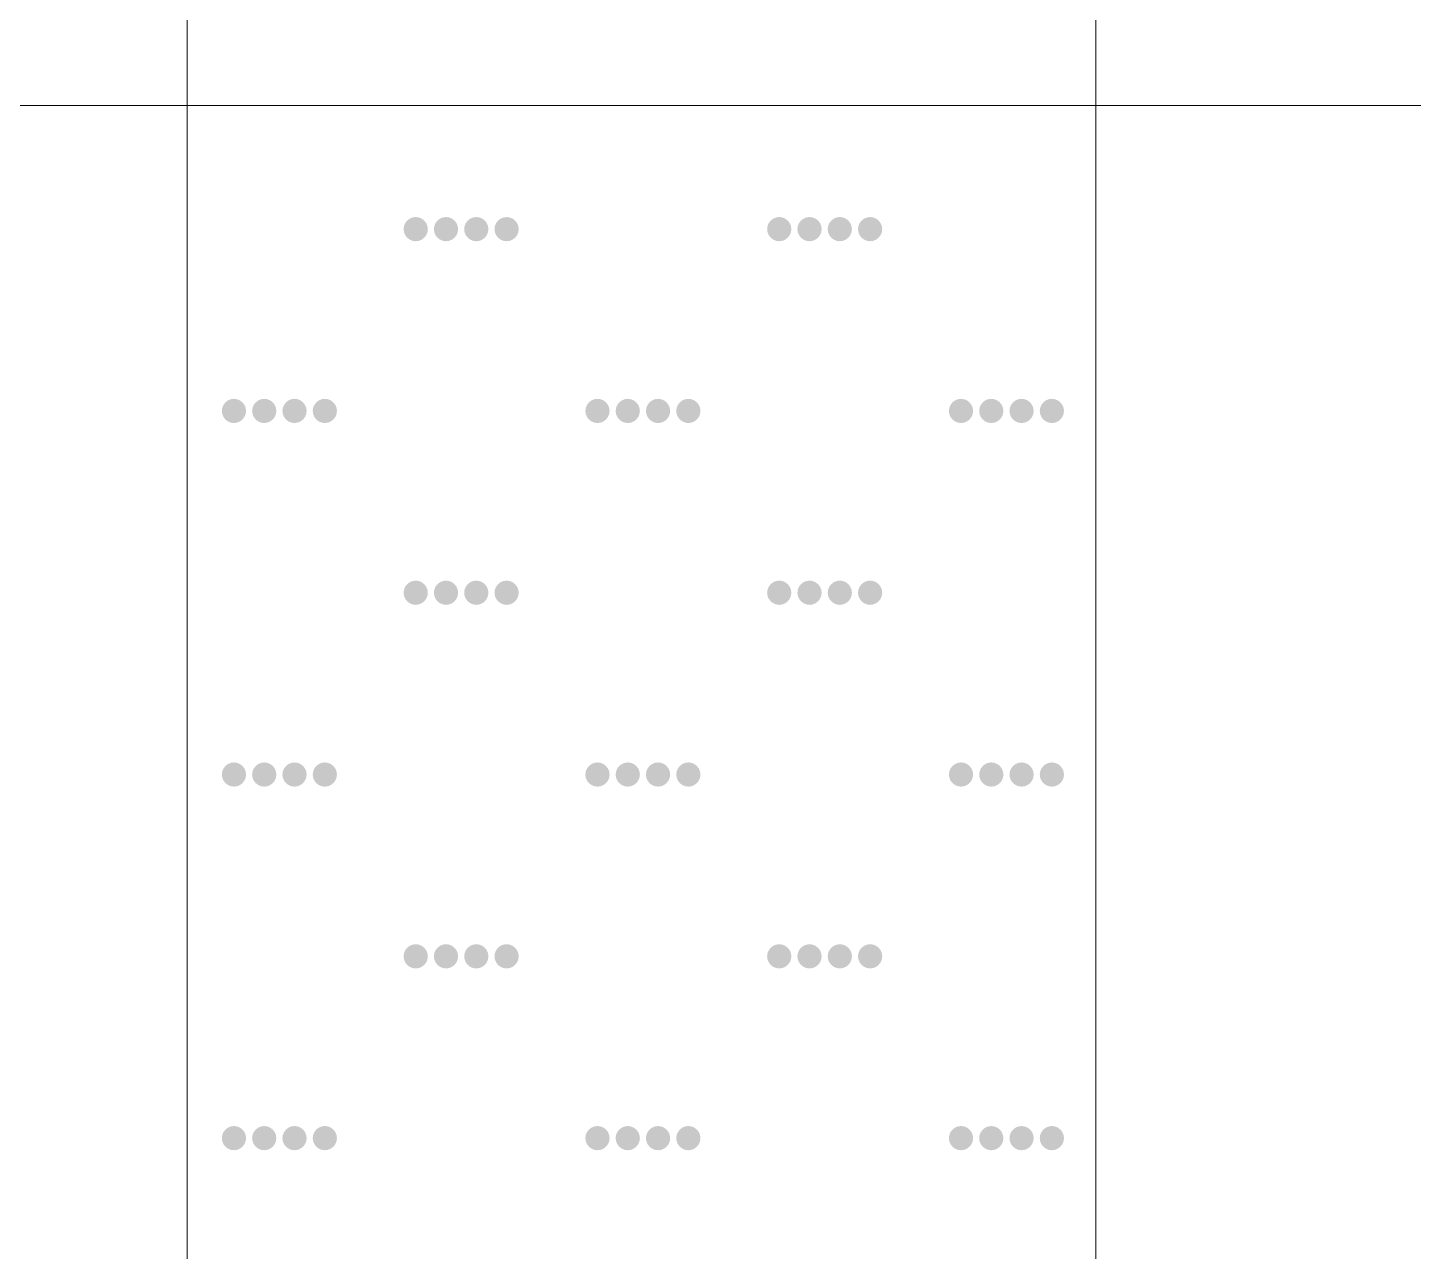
# Model space of a CAD drawing. Header units: inches. Extents: x -27 to 109, y -598 to 26.
# Drawn here: x 17.731 to 20.78, y -408.075 to -405.383 of the extents above; entities that cross this region are included whole.
import ezdxf

# ---------------------------------------------------------------- set-up
doc = ezdxf.new("R2010")
doc.units = ezdxf.units.IN
doc.header["$MEASUREMENT"] = 0
doc.layers.get('0').update_dxf_attribs({"lineweight": 0})

# ---------------------------------------------------------------- blocks, each defined once
blk = doc.blocks.new('lr_block_85')
at = {"true_color": 0x000000}
for points in [[(18.6105, -405.8326), (18.6114, -405.8257), (18.6105, -405.8188), (18.6078, -405.8123), (18.6035, -405.8069), (18.5981, -405.8026), (18.5917, -405.8), (18.5847, -405.799), (18.5778, -405.8), (18.5714, -405.8026), (18.5659, -405.8069), (18.5617, -405.8123), (18.559, -405.8188), (18.5581, -405.8257), (18.559, -405.8326), (18.5617, -405.839), (18.5659, -405.8445), (18.5714, -405.8487), (18.5778, -405.8514), (18.5847, -405.8523), (18.5917, -405.8514), (18.5981, -405.8487), (18.6035, -405.8445), (18.6078, -405.839)], [(18.6771, -405.8326), (18.6781, -405.8257), (18.6771, -405.8188), (18.6745, -405.8123), (18.6702, -405.8069), (18.6647, -405.8026), (18.6583, -405.8), (18.6514, -405.799), (18.6445, -405.8), (18.6381, -405.8026), (18.6326, -405.8069), (18.6283, -405.8123), (18.6257, -405.8188), (18.6247, -405.8257), (18.6257, -405.8326), (18.6283, -405.839), (18.6326, -405.8445), (18.6381, -405.8487), (18.6445, -405.8514), (18.6514, -405.8523), (18.6583, -405.8514), (18.6647, -405.8487), (18.6702, -405.8445), (18.6745, -405.839)], [(18.7438, -405.8326), (18.7447, -405.8257), (18.7438, -405.8188), (18.7411, -405.8123), (18.7369, -405.8069), (18.7314, -405.8026), (18.725, -405.8), (18.7181, -405.799), (18.7111, -405.8), (18.7047, -405.8026), (18.6993, -405.8069), (18.695, -405.8123), (18.6923, -405.8188), (18.6914, -405.8257), (18.6923, -405.8326), (18.695, -405.839), (18.6993, -405.8445), (18.7047, -405.8487), (18.7111, -405.8514), (18.7181, -405.8523), (18.725, -405.8514), (18.7314, -405.8487), (18.7369, -405.8445), (18.7411, -405.839)], [(18.8105, -405.8326), (18.8114, -405.8257), (18.8105, -405.8188), (18.8078, -405.8123), (18.8035, -405.8069), (18.7981, -405.8026), (18.7917, -405.8), (18.7847, -405.799), (18.7778, -405.8), (18.7714, -405.8026), (18.7659, -405.8069), (18.7617, -405.8123), (18.759, -405.8188), (18.7581, -405.8257), (18.759, -405.8326), (18.7617, -405.839), (18.7659, -405.8445), (18.7714, -405.8487), (18.7778, -405.8514), (18.7847, -405.8523), (18.7917, -405.8514), (18.7981, -405.8487), (18.8035, -405.8445), (18.8078, -405.839)], [(19.4105, -405.8326), (19.4114, -405.8257), (19.4105, -405.8188), (19.4078, -405.8123), (19.4035, -405.8069), (19.3981, -405.8026), (19.3917, -405.8), (19.3847, -405.799), (19.3778, -405.8), (19.3714, -405.8026), (19.3659, -405.8069), (19.3617, -405.8123), (19.359, -405.8188), (19.3581, -405.8257), (19.359, -405.8326), (19.3617, -405.839), (19.3659, -405.8445), (19.3714, -405.8487), (19.3778, -405.8514), (19.3847, -405.8523), (19.3917, -405.8514), (19.3981, -405.8487), (19.4035, -405.8445), (19.4078, -405.839)], [(19.4771, -405.8326), (19.4781, -405.8257), (19.4771, -405.8188), (19.4745, -405.8123), (19.4702, -405.8069), (19.4647, -405.8026), (19.4583, -405.8), (19.4514, -405.799), (19.4445, -405.8), (19.4381, -405.8026), (19.4326, -405.8069), (19.4283, -405.8123), (19.4257, -405.8188), (19.4247, -405.8257), (19.4257, -405.8326), (19.4283, -405.839), (19.4326, -405.8445), (19.4381, -405.8487), (19.4445, -405.8514), (19.4514, -405.8523), (19.4583, -405.8514), (19.4647, -405.8487), (19.4702, -405.8445), (19.4745, -405.839)], [(19.5438, -405.8326), (19.5447, -405.8257), (19.5438, -405.8188), (19.5411, -405.8123), (19.5369, -405.8069), (19.5314, -405.8026), (19.525, -405.8), (19.5181, -405.799), (19.5111, -405.8), (19.5047, -405.8026), (19.4993, -405.8069), (19.495, -405.8123), (19.4923, -405.8188), (19.4914, -405.8257), (19.4923, -405.8326), (19.495, -405.839), (19.4993, -405.8445), (19.5047, -405.8487), (19.5111, -405.8514), (19.5181, -405.8523), (19.525, -405.8514), (19.5314, -405.8487), (19.5369, -405.8445), (19.5411, -405.839)], [(19.6105, -405.8326), (19.6114, -405.8257), (19.6105, -405.8188), (19.6078, -405.8123), (19.6035, -405.8069), (19.5981, -405.8026), (19.5917, -405.8), (19.5847, -405.799), (19.5778, -405.8), (19.5714, -405.8026), (19.5659, -405.8069), (19.5617, -405.8123), (19.559, -405.8188), (19.5581, -405.8257), (19.559, -405.8326), (19.5617, -405.839), (19.5659, -405.8445), (19.5714, -405.8487), (19.5778, -405.8514), (19.5847, -405.8523), (19.5917, -405.8514), (19.5981, -405.8487), (19.6035, -405.8445), (19.6078, -405.839)], [(18.2105, -406.2326), (18.2114, -406.2257), (18.2105, -406.2187), (18.2078, -406.2124), (18.2035, -406.2069), (18.1981, -406.2026), (18.1917, -406.1999), (18.1847, -406.199), (18.1778, -406.1999), (18.1714, -406.2026), (18.1659, -406.2069), (18.1617, -406.2124), (18.159, -406.2187), (18.1581, -406.2257), (18.159, -406.2326), (18.1617, -406.239), (18.1659, -406.2445), (18.1714, -406.2487), (18.1778, -406.2514), (18.1847, -406.2523), (18.1917, -406.2514), (18.1981, -406.2487), (18.2035, -406.2445), (18.2078, -406.239)], [(18.2771, -406.2326), (18.2781, -406.2257), (18.2771, -406.2187), (18.2745, -406.2124), (18.2702, -406.2069), (18.2647, -406.2026), (18.2583, -406.1999), (18.2514, -406.199), (18.2445, -406.1999), (18.2381, -406.2026), (18.2326, -406.2069), (18.2283, -406.2124), (18.2257, -406.2187), (18.2247, -406.2257), (18.2257, -406.2326), (18.2283, -406.239), (18.2326, -406.2445), (18.2381, -406.2487), (18.2445, -406.2514), (18.2514, -406.2523), (18.2583, -406.2514), (18.2647, -406.2487), (18.2702, -406.2445), (18.2745, -406.239)], [(18.3438, -406.2326), (18.3447, -406.2257), (18.3438, -406.2187), (18.3411, -406.2124), (18.3369, -406.2069), (18.3314, -406.2026), (18.325, -406.1999), (18.3181, -406.199), (18.3111, -406.1999), (18.3047, -406.2026), (18.2993, -406.2069), (18.295, -406.2124), (18.2923, -406.2187), (18.2914, -406.2257), (18.2923, -406.2326), (18.295, -406.239), (18.2993, -406.2445), (18.3047, -406.2487), (18.3111, -406.2514), (18.3181, -406.2523), (18.325, -406.2514), (18.3314, -406.2487), (18.3369, -406.2445), (18.3411, -406.239)], [(18.4105, -406.2326), (18.4114, -406.2257), (18.4105, -406.2187), (18.4078, -406.2124), (18.4035, -406.2069), (18.3981, -406.2026), (18.3917, -406.1999), (18.3847, -406.199), (18.3778, -406.1999), (18.3714, -406.2026), (18.3659, -406.2069), (18.3617, -406.2124), (18.359, -406.2187), (18.3581, -406.2257), (18.359, -406.2326), (18.3617, -406.239), (18.3659, -406.2445), (18.3714, -406.2487), (18.3778, -406.2514), (18.3847, -406.2523), (18.3917, -406.2514), (18.3981, -406.2487), (18.4035, -406.2445), (18.4078, -406.239)], [(19.0105, -406.2326), (19.0114, -406.2257), (19.0105, -406.2187), (19.0078, -406.2124), (19.0035, -406.2069), (18.9981, -406.2026), (18.9917, -406.1999), (18.9847, -406.199), (18.9778, -406.1999), (18.9714, -406.2026), (18.9659, -406.2069), (18.9617, -406.2124), (18.959, -406.2187), (18.9581, -406.2257), (18.959, -406.2326), (18.9617, -406.239), (18.9659, -406.2445), (18.9714, -406.2487), (18.9778, -406.2514), (18.9847, -406.2523), (18.9917, -406.2514), (18.9981, -406.2487), (19.0035, -406.2445), (19.0078, -406.239)], [(19.0771, -406.2326), (19.0781, -406.2257), (19.0771, -406.2187), (19.0745, -406.2124), (19.0702, -406.2069), (19.0647, -406.2026), (19.0583, -406.1999), (19.0514, -406.199), (19.0445, -406.1999), (19.0381, -406.2026), (19.0326, -406.2069), (19.0283, -406.2124), (19.0257, -406.2187), (19.0247, -406.2257), (19.0257, -406.2326), (19.0283, -406.239), (19.0326, -406.2445), (19.0381, -406.2487), (19.0445, -406.2514), (19.0514, -406.2523), (19.0583, -406.2514), (19.0647, -406.2487), (19.0702, -406.2445), (19.0745, -406.239)], [(19.1438, -406.2326), (19.1447, -406.2257), (19.1438, -406.2187), (19.1411, -406.2124), (19.1369, -406.2069), (19.1314, -406.2026), (19.125, -406.1999), (19.1181, -406.199), (19.1111, -406.1999), (19.1047, -406.2026), (19.0993, -406.2069), (19.095, -406.2124), (19.0923, -406.2187), (19.0914, -406.2257), (19.0923, -406.2326), (19.095, -406.239), (19.0993, -406.2445), (19.1047, -406.2487), (19.1111, -406.2514), (19.1181, -406.2523), (19.125, -406.2514), (19.1314, -406.2487), (19.1369, -406.2445), (19.1411, -406.239)], [(19.2105, -406.2326), (19.2114, -406.2257), (19.2105, -406.2187), (19.2078, -406.2124), (19.2035, -406.2069), (19.1981, -406.2026), (19.1917, -406.1999), (19.1847, -406.199), (19.1778, -406.1999), (19.1714, -406.2026), (19.1659, -406.2069), (19.1617, -406.2124), (19.159, -406.2187), (19.1581, -406.2257), (19.159, -406.2326), (19.1617, -406.239), (19.1659, -406.2445), (19.1714, -406.2487), (19.1778, -406.2514), (19.1847, -406.2523), (19.1917, -406.2514), (19.1981, -406.2487), (19.2035, -406.2445), (19.2078, -406.239)], [(19.8105, -406.2326), (19.8114, -406.2257), (19.8105, -406.2187), (19.8078, -406.2124), (19.8035, -406.2069), (19.7981, -406.2026), (19.7917, -406.1999), (19.7847, -406.199), (19.7778, -406.1999), (19.7714, -406.2026), (19.7659, -406.2069), (19.7617, -406.2124), (19.759, -406.2187), (19.7581, -406.2257), (19.759, -406.2326), (19.7617, -406.239), (19.7659, -406.2445), (19.7714, -406.2487), (19.7778, -406.2514), (19.7847, -406.2523), (19.7917, -406.2514), (19.7981, -406.2487), (19.8035, -406.2445), (19.8078, -406.239)], [(19.8771, -406.2326), (19.8781, -406.2257), (19.8771, -406.2187), (19.8745, -406.2124), (19.8702, -406.2069), (19.8647, -406.2026), (19.8583, -406.1999), (19.8514, -406.199), (19.8445, -406.1999), (19.8381, -406.2026), (19.8326, -406.2069), (19.8283, -406.2124), (19.8257, -406.2187), (19.8247, -406.2257), (19.8257, -406.2326), (19.8283, -406.239), (19.8326, -406.2445), (19.8381, -406.2487), (19.8445, -406.2514), (19.8514, -406.2523), (19.8583, -406.2514), (19.8647, -406.2487), (19.8702, -406.2445), (19.8745, -406.239)], [(19.9438, -406.2326), (19.9447, -406.2257), (19.9438, -406.2187), (19.9411, -406.2124), (19.9369, -406.2069), (19.9314, -406.2026), (19.925, -406.1999), (19.9181, -406.199), (19.9111, -406.1999), (19.9047, -406.2026), (19.8993, -406.2069), (19.895, -406.2124), (19.8923, -406.2187), (19.8914, -406.2257), (19.8923, -406.2326), (19.895, -406.239), (19.8993, -406.2445), (19.9047, -406.2487), (19.9111, -406.2514), (19.9181, -406.2523), (19.925, -406.2514), (19.9314, -406.2487), (19.9369, -406.2445), (19.9411, -406.239)], [(20.0105, -406.2326), (20.0114, -406.2257), (20.0105, -406.2187), (20.0078, -406.2124), (20.0035, -406.2069), (19.9981, -406.2026), (19.9917, -406.1999), (19.9847, -406.199), (19.9778, -406.1999), (19.9714, -406.2026), (19.9659, -406.2069), (19.9617, -406.2124), (19.959, -406.2187), (19.9581, -406.2257), (19.959, -406.2326), (19.9617, -406.239), (19.9659, -406.2445), (19.9714, -406.2487), (19.9778, -406.2514), (19.9847, -406.2523), (19.9917, -406.2514), (19.9981, -406.2487), (20.0035, -406.2445), (20.0078, -406.239)], [(18.6105, -406.6326), (18.6114, -406.6257), (18.6105, -406.6187), (18.6078, -406.6123), (18.6035, -406.6069), (18.5981, -406.6026), (18.5917, -406.5999), (18.5847, -406.599), (18.5778, -406.5999), (18.5714, -406.6026), (18.5659, -406.6069), (18.5617, -406.6123), (18.559, -406.6187), (18.5581, -406.6257), (18.559, -406.6326), (18.5617, -406.639), (18.5659, -406.6445), (18.5714, -406.6487), (18.5778, -406.6514), (18.5847, -406.6524), (18.5917, -406.6514), (18.5981, -406.6487), (18.6035, -406.6445), (18.6078, -406.639)], [(18.6771, -406.6326), (18.6781, -406.6257), (18.6771, -406.6187), (18.6745, -406.6123), (18.6702, -406.6069), (18.6647, -406.6026), (18.6583, -406.5999), (18.6514, -406.599), (18.6445, -406.5999), (18.6381, -406.6026), (18.6326, -406.6069), (18.6283, -406.6123), (18.6257, -406.6187), (18.6247, -406.6257), (18.6257, -406.6326), (18.6283, -406.639), (18.6326, -406.6445), (18.6381, -406.6487), (18.6445, -406.6514), (18.6514, -406.6524), (18.6583, -406.6514), (18.6647, -406.6487), (18.6702, -406.6445), (18.6745, -406.639)], [(18.7438, -406.6326), (18.7447, -406.6257), (18.7438, -406.6187), (18.7411, -406.6123), (18.7369, -406.6069), (18.7314, -406.6026), (18.725, -406.5999), (18.7181, -406.599), (18.7111, -406.5999), (18.7047, -406.6026), (18.6993, -406.6069), (18.695, -406.6123), (18.6923, -406.6187), (18.6914, -406.6257), (18.6923, -406.6326), (18.695, -406.639), (18.6993, -406.6445), (18.7047, -406.6487), (18.7111, -406.6514), (18.7181, -406.6524), (18.725, -406.6514), (18.7314, -406.6487), (18.7369, -406.6445), (18.7411, -406.639)], [(18.8105, -406.6326), (18.8114, -406.6257), (18.8105, -406.6187), (18.8078, -406.6123), (18.8035, -406.6069), (18.7981, -406.6026), (18.7917, -406.5999), (18.7847, -406.599), (18.7778, -406.5999), (18.7714, -406.6026), (18.7659, -406.6069), (18.7617, -406.6123), (18.759, -406.6187), (18.7581, -406.6257), (18.759, -406.6326), (18.7617, -406.639), (18.7659, -406.6445), (18.7714, -406.6487), (18.7778, -406.6514), (18.7847, -406.6524), (18.7917, -406.6514), (18.7981, -406.6487), (18.8035, -406.6445), (18.8078, -406.639)], [(19.4105, -406.6326), (19.4114, -406.6257), (19.4105, -406.6187), (19.4078, -406.6123), (19.4035, -406.6069), (19.3981, -406.6026), (19.3917, -406.5999), (19.3847, -406.599), (19.3778, -406.5999), (19.3714, -406.6026), (19.3659, -406.6069), (19.3617, -406.6123), (19.359, -406.6187), (19.3581, -406.6257), (19.359, -406.6326), (19.3617, -406.639), (19.3659, -406.6445), (19.3714, -406.6487), (19.3778, -406.6514), (19.3847, -406.6524), (19.3917, -406.6514), (19.3981, -406.6487), (19.4035, -406.6445), (19.4078, -406.639)], [(19.4771, -406.6326), (19.4781, -406.6257), (19.4771, -406.6187), (19.4745, -406.6123), (19.4702, -406.6069), (19.4647, -406.6026), (19.4583, -406.5999), (19.4514, -406.599), (19.4445, -406.5999), (19.4381, -406.6026), (19.4326, -406.6069), (19.4283, -406.6123), (19.4257, -406.6187), (19.4247, -406.6257), (19.4257, -406.6326), (19.4283, -406.639), (19.4326, -406.6445), (19.4381, -406.6487), (19.4445, -406.6514), (19.4514, -406.6524), (19.4583, -406.6514), (19.4647, -406.6487), (19.4702, -406.6445), (19.4745, -406.639)], [(19.5438, -406.6326), (19.5447, -406.6257), (19.5438, -406.6187), (19.5411, -406.6123), (19.5369, -406.6069), (19.5314, -406.6026), (19.525, -406.5999), (19.5181, -406.599), (19.5111, -406.5999), (19.5047, -406.6026), (19.4993, -406.6069), (19.495, -406.6123), (19.4923, -406.6187), (19.4914, -406.6257), (19.4923, -406.6326), (19.495, -406.639), (19.4993, -406.6445), (19.5047, -406.6487), (19.5111, -406.6514), (19.5181, -406.6524), (19.525, -406.6514), (19.5314, -406.6487), (19.5369, -406.6445), (19.5411, -406.639)], [(19.6105, -406.6326), (19.6114, -406.6257), (19.6105, -406.6187), (19.6078, -406.6123), (19.6035, -406.6069), (19.5981, -406.6026), (19.5917, -406.5999), (19.5847, -406.599), (19.5778, -406.5999), (19.5714, -406.6026), (19.5659, -406.6069), (19.5617, -406.6123), (19.559, -406.6187), (19.5581, -406.6257), (19.559, -406.6326), (19.5617, -406.639), (19.5659, -406.6445), (19.5714, -406.6487), (19.5778, -406.6514), (19.5847, -406.6524), (19.5917, -406.6514), (19.5981, -406.6487), (19.6035, -406.6445), (19.6078, -406.639)], [(18.2105, -407.0326), (18.2114, -407.0257), (18.2105, -407.0188), (18.2078, -407.0124), (18.2035, -407.0069), (18.1981, -407.0026), (18.1917, -407), (18.1847, -406.999), (18.1778, -407), (18.1714, -407.0026), (18.1659, -407.0069), (18.1617, -407.0124), (18.159, -407.0188), (18.1581, -407.0257), (18.159, -407.0326), (18.1617, -407.039), (18.1659, -407.0445), (18.1714, -407.0487), (18.1778, -407.0514), (18.1847, -407.0523), (18.1917, -407.0514), (18.1981, -407.0487), (18.2035, -407.0445), (18.2078, -407.039)], [(18.2771, -407.0326), (18.2781, -407.0257), (18.2771, -407.0188), (18.2745, -407.0124), (18.2702, -407.0069), (18.2647, -407.0026), (18.2583, -407), (18.2514, -406.999), (18.2445, -407), (18.2381, -407.0026), (18.2326, -407.0069), (18.2283, -407.0124), (18.2257, -407.0188), (18.2247, -407.0257), (18.2257, -407.0326), (18.2283, -407.039), (18.2326, -407.0445), (18.2381, -407.0487), (18.2445, -407.0514), (18.2514, -407.0523), (18.2583, -407.0514), (18.2647, -407.0487), (18.2702, -407.0445), (18.2745, -407.039)], [(18.3438, -407.0326), (18.3447, -407.0257), (18.3438, -407.0188), (18.3411, -407.0124), (18.3369, -407.0069), (18.3314, -407.0026), (18.325, -407), (18.3181, -406.999), (18.3111, -407), (18.3047, -407.0026), (18.2993, -407.0069), (18.295, -407.0124), (18.2923, -407.0188), (18.2914, -407.0257), (18.2923, -407.0326), (18.295, -407.039), (18.2993, -407.0445), (18.3047, -407.0487), (18.3111, -407.0514), (18.3181, -407.0523), (18.325, -407.0514), (18.3314, -407.0487), (18.3369, -407.0445), (18.3411, -407.039)], [(18.4105, -407.0326), (18.4114, -407.0257), (18.4105, -407.0188), (18.4078, -407.0124), (18.4035, -407.0069), (18.3981, -407.0026), (18.3917, -407), (18.3847, -406.999), (18.3778, -407), (18.3714, -407.0026), (18.3659, -407.0069), (18.3617, -407.0124), (18.359, -407.0188), (18.3581, -407.0257), (18.359, -407.0326), (18.3617, -407.039), (18.3659, -407.0445), (18.3714, -407.0487), (18.3778, -407.0514), (18.3847, -407.0523), (18.3917, -407.0514), (18.3981, -407.0487), (18.4035, -407.0445), (18.4078, -407.039)], [(19.0105, -407.0326), (19.0114, -407.0257), (19.0105, -407.0188), (19.0078, -407.0124), (19.0035, -407.0069), (18.9981, -407.0026), (18.9917, -407), (18.9847, -406.999), (18.9778, -407), (18.9714, -407.0026), (18.9659, -407.0069), (18.9617, -407.0124), (18.959, -407.0188), (18.9581, -407.0257), (18.959, -407.0326), (18.9617, -407.039), (18.9659, -407.0445), (18.9714, -407.0487), (18.9778, -407.0514), (18.9847, -407.0523), (18.9917, -407.0514), (18.9981, -407.0487), (19.0035, -407.0445), (19.0078, -407.039)], [(19.0771, -407.0326), (19.0781, -407.0257), (19.0771, -407.0188), (19.0745, -407.0124), (19.0702, -407.0069), (19.0647, -407.0026), (19.0583, -407), (19.0514, -406.999), (19.0445, -407), (19.0381, -407.0026), (19.0326, -407.0069), (19.0283, -407.0124), (19.0257, -407.0188), (19.0247, -407.0257), (19.0257, -407.0326), (19.0283, -407.039), (19.0326, -407.0445), (19.0381, -407.0487), (19.0445, -407.0514), (19.0514, -407.0523), (19.0583, -407.0514), (19.0647, -407.0487), (19.0702, -407.0445), (19.0745, -407.039)], [(19.1438, -407.0326), (19.1447, -407.0257), (19.1438, -407.0188), (19.1411, -407.0124), (19.1369, -407.0069), (19.1314, -407.0026), (19.125, -407), (19.1181, -406.999), (19.1111, -407), (19.1047, -407.0026), (19.0993, -407.0069), (19.095, -407.0124), (19.0923, -407.0188), (19.0914, -407.0257), (19.0923, -407.0326), (19.095, -407.039), (19.0993, -407.0445), (19.1047, -407.0487), (19.1111, -407.0514), (19.1181, -407.0523), (19.125, -407.0514), (19.1314, -407.0487), (19.1369, -407.0445), (19.1411, -407.039)], [(19.2105, -407.0326), (19.2114, -407.0257), (19.2105, -407.0188), (19.2078, -407.0124), (19.2035, -407.0069), (19.1981, -407.0026), (19.1917, -407), (19.1847, -406.999), (19.1778, -407), (19.1714, -407.0026), (19.1659, -407.0069), (19.1617, -407.0124), (19.159, -407.0188), (19.1581, -407.0257), (19.159, -407.0326), (19.1617, -407.039), (19.1659, -407.0445), (19.1714, -407.0487), (19.1778, -407.0514), (19.1847, -407.0523), (19.1917, -407.0514), (19.1981, -407.0487), (19.2035, -407.0445), (19.2078, -407.039)], [(19.8105, -407.0326), (19.8114, -407.0257), (19.8105, -407.0188), (19.8078, -407.0124), (19.8035, -407.0069), (19.7981, -407.0026), (19.7917, -407), (19.7847, -406.999), (19.7778, -407), (19.7714, -407.0026), (19.7659, -407.0069), (19.7617, -407.0124), (19.759, -407.0188), (19.7581, -407.0257), (19.759, -407.0326), (19.7617, -407.039), (19.7659, -407.0445), (19.7714, -407.0487), (19.7778, -407.0514), (19.7847, -407.0523), (19.7917, -407.0514), (19.7981, -407.0487), (19.8035, -407.0445), (19.8078, -407.039)], [(19.8771, -407.0326), (19.8781, -407.0257), (19.8771, -407.0188), (19.8745, -407.0124), (19.8702, -407.0069), (19.8647, -407.0026), (19.8583, -407), (19.8514, -406.999), (19.8445, -407), (19.8381, -407.0026), (19.8326, -407.0069), (19.8283, -407.0124), (19.8257, -407.0188), (19.8247, -407.0257), (19.8257, -407.0326), (19.8283, -407.039), (19.8326, -407.0445), (19.8381, -407.0487), (19.8445, -407.0514), (19.8514, -407.0523), (19.8583, -407.0514), (19.8647, -407.0487), (19.8702, -407.0445), (19.8745, -407.039)], [(19.9438, -407.0326), (19.9447, -407.0257), (19.9438, -407.0188), (19.9411, -407.0124), (19.9369, -407.0069), (19.9314, -407.0026), (19.925, -407), (19.9181, -406.999), (19.9111, -407), (19.9047, -407.0026), (19.8993, -407.0069), (19.895, -407.0124), (19.8923, -407.0188), (19.8914, -407.0257), (19.8923, -407.0326), (19.895, -407.039), (19.8993, -407.0445), (19.9047, -407.0487), (19.9111, -407.0514), (19.9181, -407.0523), (19.925, -407.0514), (19.9314, -407.0487), (19.9369, -407.0445), (19.9411, -407.039)], [(20.0105, -407.0326), (20.0114, -407.0257), (20.0105, -407.0188), (20.0078, -407.0124), (20.0035, -407.0069), (19.9981, -407.0026), (19.9917, -407), (19.9847, -406.999), (19.9778, -407), (19.9714, -407.0026), (19.9659, -407.0069), (19.9617, -407.0124), (19.959, -407.0188), (19.9581, -407.0257), (19.959, -407.0326), (19.9617, -407.039), (19.9659, -407.0445), (19.9714, -407.0487), (19.9778, -407.0514), (19.9847, -407.0523), (19.9917, -407.0514), (19.9981, -407.0487), (20.0035, -407.0445), (20.0078, -407.039)], [(18.6105, -407.4326), (18.6114, -407.4257), (18.6105, -407.4187), (18.6078, -407.4123), (18.6035, -407.4069), (18.5981, -407.4026), (18.5917, -407.3999), (18.5847, -407.399), (18.5778, -407.3999), (18.5714, -407.4026), (18.5659, -407.4069), (18.5617, -407.4123), (18.559, -407.4187), (18.5581, -407.4257), (18.559, -407.4326), (18.5617, -407.439), (18.5659, -407.4445), (18.5714, -407.4488), (18.5778, -407.4514), (18.5847, -407.4524), (18.5917, -407.4514), (18.5981, -407.4488), (18.6035, -407.4445), (18.6078, -407.439)], [(18.6771, -407.4326), (18.6781, -407.4257), (18.6771, -407.4187), (18.6745, -407.4123), (18.6702, -407.4069), (18.6647, -407.4026), (18.6583, -407.3999), (18.6514, -407.399), (18.6445, -407.3999), (18.6381, -407.4026), (18.6326, -407.4069), (18.6283, -407.4123), (18.6257, -407.4187), (18.6247, -407.4257), (18.6257, -407.4326), (18.6283, -407.439), (18.6326, -407.4445), (18.6381, -407.4488), (18.6445, -407.4514), (18.6514, -407.4524), (18.6583, -407.4514), (18.6647, -407.4488), (18.6702, -407.4445), (18.6745, -407.439)], [(18.7438, -407.4326), (18.7447, -407.4257), (18.7438, -407.4187), (18.7411, -407.4123), (18.7369, -407.4069), (18.7314, -407.4026), (18.725, -407.3999), (18.7181, -407.399), (18.7111, -407.3999), (18.7047, -407.4026), (18.6993, -407.4069), (18.695, -407.4123), (18.6923, -407.4187), (18.6914, -407.4257), (18.6923, -407.4326), (18.695, -407.439), (18.6993, -407.4445), (18.7047, -407.4488), (18.7111, -407.4514), (18.7181, -407.4524), (18.725, -407.4514), (18.7314, -407.4488), (18.7369, -407.4445), (18.7411, -407.439)], [(18.8105, -407.4326), (18.8114, -407.4257), (18.8105, -407.4187), (18.8078, -407.4123), (18.8035, -407.4069), (18.7981, -407.4026), (18.7917, -407.3999), (18.7847, -407.399), (18.7778, -407.3999), (18.7714, -407.4026), (18.7659, -407.4069), (18.7617, -407.4123), (18.759, -407.4187), (18.7581, -407.4257), (18.759, -407.4326), (18.7617, -407.439), (18.7659, -407.4445), (18.7714, -407.4488), (18.7778, -407.4514), (18.7847, -407.4524), (18.7917, -407.4514), (18.7981, -407.4488), (18.8035, -407.4445), (18.8078, -407.439)], [(19.4105, -407.4326), (19.4114, -407.4257), (19.4105, -407.4187), (19.4078, -407.4123), (19.4035, -407.4069), (19.3981, -407.4026), (19.3917, -407.3999), (19.3847, -407.399), (19.3778, -407.3999), (19.3714, -407.4026), (19.3659, -407.4069), (19.3617, -407.4123), (19.359, -407.4187), (19.3581, -407.4257), (19.359, -407.4326), (19.3617, -407.439), (19.3659, -407.4445), (19.3714, -407.4488), (19.3778, -407.4514), (19.3847, -407.4524), (19.3917, -407.4514), (19.3981, -407.4488), (19.4035, -407.4445), (19.4078, -407.439)], [(19.4771, -407.4326), (19.4781, -407.4257), (19.4771, -407.4187), (19.4745, -407.4123), (19.4702, -407.4069), (19.4647, -407.4026), (19.4583, -407.3999), (19.4514, -407.399), (19.4445, -407.3999), (19.4381, -407.4026), (19.4326, -407.4069), (19.4283, -407.4123), (19.4257, -407.4187), (19.4247, -407.4257), (19.4257, -407.4326), (19.4283, -407.439), (19.4326, -407.4445), (19.4381, -407.4488), (19.4445, -407.4514), (19.4514, -407.4524), (19.4583, -407.4514), (19.4647, -407.4488), (19.4702, -407.4445), (19.4745, -407.439)], [(19.5438, -407.4326), (19.5447, -407.4257), (19.5438, -407.4187), (19.5411, -407.4123), (19.5369, -407.4069), (19.5314, -407.4026), (19.525, -407.3999), (19.5181, -407.399), (19.5111, -407.3999), (19.5047, -407.4026), (19.4993, -407.4069), (19.495, -407.4123), (19.4923, -407.4187), (19.4914, -407.4257), (19.4923, -407.4326), (19.495, -407.439), (19.4993, -407.4445), (19.5047, -407.4488), (19.5111, -407.4514), (19.5181, -407.4524), (19.525, -407.4514), (19.5314, -407.4488), (19.5369, -407.4445), (19.5411, -407.439)], [(19.6105, -407.4326), (19.6114, -407.4257), (19.6105, -407.4187), (19.6078, -407.4123), (19.6035, -407.4069), (19.5981, -407.4026), (19.5917, -407.3999), (19.5847, -407.399), (19.5778, -407.3999), (19.5714, -407.4026), (19.5659, -407.4069), (19.5617, -407.4123), (19.559, -407.4187), (19.5581, -407.4257), (19.559, -407.4326), (19.5617, -407.439), (19.5659, -407.4445), (19.5714, -407.4488), (19.5778, -407.4514), (19.5847, -407.4524), (19.5917, -407.4514), (19.5981, -407.4488), (19.6035, -407.4445), (19.6078, -407.439)], [(18.2105, -407.8326), (18.2114, -407.8257), (18.2105, -407.8188), (18.2078, -407.8123), (18.2035, -407.8069), (18.1981, -407.8026), (18.1917, -407.8), (18.1847, -407.799), (18.1778, -407.8), (18.1714, -407.8026), (18.1659, -407.8069), (18.1617, -407.8123), (18.159, -407.8188), (18.1581, -407.8257), (18.159, -407.8326), (18.1617, -407.839), (18.1659, -407.8445), (18.1714, -407.8487), (18.1778, -407.8514), (18.1847, -407.8523), (18.1917, -407.8514), (18.1981, -407.8487), (18.2035, -407.8445), (18.2078, -407.839)], [(18.2771, -407.8326), (18.2781, -407.8257), (18.2771, -407.8188), (18.2745, -407.8123), (18.2702, -407.8069), (18.2647, -407.8026), (18.2583, -407.8), (18.2514, -407.799), (18.2445, -407.8), (18.2381, -407.8026), (18.2326, -407.8069), (18.2283, -407.8123), (18.2257, -407.8188), (18.2247, -407.8257), (18.2257, -407.8326), (18.2283, -407.839), (18.2326, -407.8445), (18.2381, -407.8487), (18.2445, -407.8514), (18.2514, -407.8523), (18.2583, -407.8514), (18.2647, -407.8487), (18.2702, -407.8445), (18.2745, -407.839)], [(18.3438, -407.8326), (18.3447, -407.8257), (18.3438, -407.8188), (18.3411, -407.8123), (18.3369, -407.8069), (18.3314, -407.8026), (18.325, -407.8), (18.3181, -407.799), (18.3111, -407.8), (18.3047, -407.8026), (18.2993, -407.8069), (18.295, -407.8123), (18.2923, -407.8188), (18.2914, -407.8257), (18.2923, -407.8326), (18.295, -407.839), (18.2993, -407.8445), (18.3047, -407.8487), (18.3111, -407.8514), (18.3181, -407.8523), (18.325, -407.8514), (18.3314, -407.8487), (18.3369, -407.8445), (18.3411, -407.839)], [(18.4105, -407.8326), (18.4114, -407.8257), (18.4105, -407.8188), (18.4078, -407.8123), (18.4035, -407.8069), (18.3981, -407.8026), (18.3917, -407.8), (18.3847, -407.799), (18.3778, -407.8), (18.3714, -407.8026), (18.3659, -407.8069), (18.3617, -407.8123), (18.359, -407.8188), (18.3581, -407.8257), (18.359, -407.8326), (18.3617, -407.839), (18.3659, -407.8445), (18.3714, -407.8487), (18.3778, -407.8514), (18.3847, -407.8523), (18.3917, -407.8514), (18.3981, -407.8487), (18.4035, -407.8445), (18.4078, -407.839)], [(19.0105, -407.8326), (19.0114, -407.8257), (19.0105, -407.8188), (19.0078, -407.8123), (19.0035, -407.8069), (18.9981, -407.8026), (18.9917, -407.8), (18.9847, -407.799), (18.9778, -407.8), (18.9714, -407.8026), (18.9659, -407.8069), (18.9617, -407.8123), (18.959, -407.8188), (18.9581, -407.8257), (18.959, -407.8326), (18.9617, -407.839), (18.9659, -407.8445), (18.9714, -407.8487), (18.9778, -407.8514), (18.9847, -407.8523), (18.9917, -407.8514), (18.9981, -407.8487), (19.0035, -407.8445), (19.0078, -407.839)], [(19.0771, -407.8326), (19.0781, -407.8257), (19.0771, -407.8188), (19.0745, -407.8123), (19.0702, -407.8069), (19.0647, -407.8026), (19.0583, -407.8), (19.0514, -407.799), (19.0445, -407.8), (19.0381, -407.8026), (19.0326, -407.8069), (19.0283, -407.8123), (19.0257, -407.8188), (19.0247, -407.8257), (19.0257, -407.8326), (19.0283, -407.839), (19.0326, -407.8445), (19.0381, -407.8487), (19.0445, -407.8514), (19.0514, -407.8523), (19.0583, -407.8514), (19.0647, -407.8487), (19.0702, -407.8445), (19.0745, -407.839)], [(19.1438, -407.8326), (19.1447, -407.8257), (19.1438, -407.8188), (19.1411, -407.8123), (19.1369, -407.8069), (19.1314, -407.8026), (19.125, -407.8), (19.1181, -407.799), (19.1111, -407.8), (19.1047, -407.8026), (19.0993, -407.8069), (19.095, -407.8123), (19.0923, -407.8188), (19.0914, -407.8257), (19.0923, -407.8326), (19.095, -407.839), (19.0993, -407.8445), (19.1047, -407.8487), (19.1111, -407.8514), (19.1181, -407.8523), (19.125, -407.8514), (19.1314, -407.8487), (19.1369, -407.8445), (19.1411, -407.839)], [(19.2105, -407.8326), (19.2114, -407.8257), (19.2105, -407.8188), (19.2078, -407.8123), (19.2035, -407.8069), (19.1981, -407.8026), (19.1917, -407.8), (19.1847, -407.799), (19.1778, -407.8), (19.1714, -407.8026), (19.1659, -407.8069), (19.1617, -407.8123), (19.159, -407.8188), (19.1581, -407.8257), (19.159, -407.8326), (19.1617, -407.839), (19.1659, -407.8445), (19.1714, -407.8487), (19.1778, -407.8514), (19.1847, -407.8523), (19.1917, -407.8514), (19.1981, -407.8487), (19.2035, -407.8445), (19.2078, -407.839)], [(19.8105, -407.8326), (19.8114, -407.8257), (19.8105, -407.8188), (19.8078, -407.8123), (19.8035, -407.8069), (19.7981, -407.8026), (19.7917, -407.8), (19.7847, -407.799), (19.7778, -407.8), (19.7714, -407.8026), (19.7659, -407.8069), (19.7617, -407.8123), (19.759, -407.8188), (19.7581, -407.8257), (19.759, -407.8326), (19.7617, -407.839), (19.7659, -407.8445), (19.7714, -407.8487), (19.7778, -407.8514), (19.7847, -407.8523), (19.7917, -407.8514), (19.7981, -407.8487), (19.8035, -407.8445), (19.8078, -407.839)], [(19.8771, -407.8326), (19.8781, -407.8257), (19.8771, -407.8188), (19.8745, -407.8123), (19.8702, -407.8069), (19.8647, -407.8026), (19.8583, -407.8), (19.8514, -407.799), (19.8445, -407.8), (19.8381, -407.8026), (19.8326, -407.8069), (19.8283, -407.8123), (19.8257, -407.8188), (19.8247, -407.8257), (19.8257, -407.8326), (19.8283, -407.839), (19.8326, -407.8445), (19.8381, -407.8487), (19.8445, -407.8514), (19.8514, -407.8523), (19.8583, -407.8514), (19.8647, -407.8487), (19.8702, -407.8445), (19.8745, -407.839)], [(19.9438, -407.8326), (19.9447, -407.8257), (19.9438, -407.8188), (19.9411, -407.8123), (19.9369, -407.8069), (19.9314, -407.8026), (19.925, -407.8), (19.9181, -407.799), (19.9111, -407.8), (19.9047, -407.8026), (19.8993, -407.8069), (19.895, -407.8123), (19.8923, -407.8188), (19.8914, -407.8257), (19.8923, -407.8326), (19.895, -407.839), (19.8993, -407.8445), (19.9047, -407.8487), (19.9111, -407.8514), (19.9181, -407.8523), (19.925, -407.8514), (19.9314, -407.8487), (19.9369, -407.8445), (19.9411, -407.839)], [(20.0105, -407.8326), (20.0114, -407.8257), (20.0105, -407.8188), (20.0078, -407.8123), (20.0035, -407.8069), (19.9981, -407.8026), (19.9917, -407.8), (19.9847, -407.799), (19.9778, -407.8), (19.9714, -407.8026), (19.9659, -407.8069), (19.9617, -407.8123), (19.959, -407.8188), (19.9581, -407.8257), (19.959, -407.8326), (19.9617, -407.839), (19.9659, -407.8445), (19.9714, -407.8487), (19.9778, -407.8514), (19.9847, -407.8523), (19.9917, -407.8514), (19.9981, -407.8487), (20.0035, -407.8445), (20.0078, -407.839)]]:
    blk.add_hatch(color=18, dxfattribs=at).paths.add_polyline_path(points, flags=17)

msp = doc.modelspace()

# ---------------------------------------------------------------- linework, layer by layer
at = {"linetype": 'Continuous', "lineweight": 15}
for p, q in [((18.0817, -403.8537), (18.0817, -405.5538)), ((20.0817, -403.8537), (20.0817, -405.5538)), ((17.0817, -405.5538), (18.0817, -405.5538)), ((18.0817, -405.5538), (20.0817, -405.5538)), ((18.0817, -405.5538), (18.0817, -410.9038)), ((21.0817, -405.5538), (20.0817, -405.5538)), ((20.0817, -405.5538), (20.0817, -410.9038))]:
    msp.add_line(p, q, dxfattribs=at)

# ---------------------------------------------------------------- block references
at = {"color": 7}
msp.add_blockref('lr_block_85', (0, 0), dxfattribs=at)

doc.saveas('drawing.dxf')
